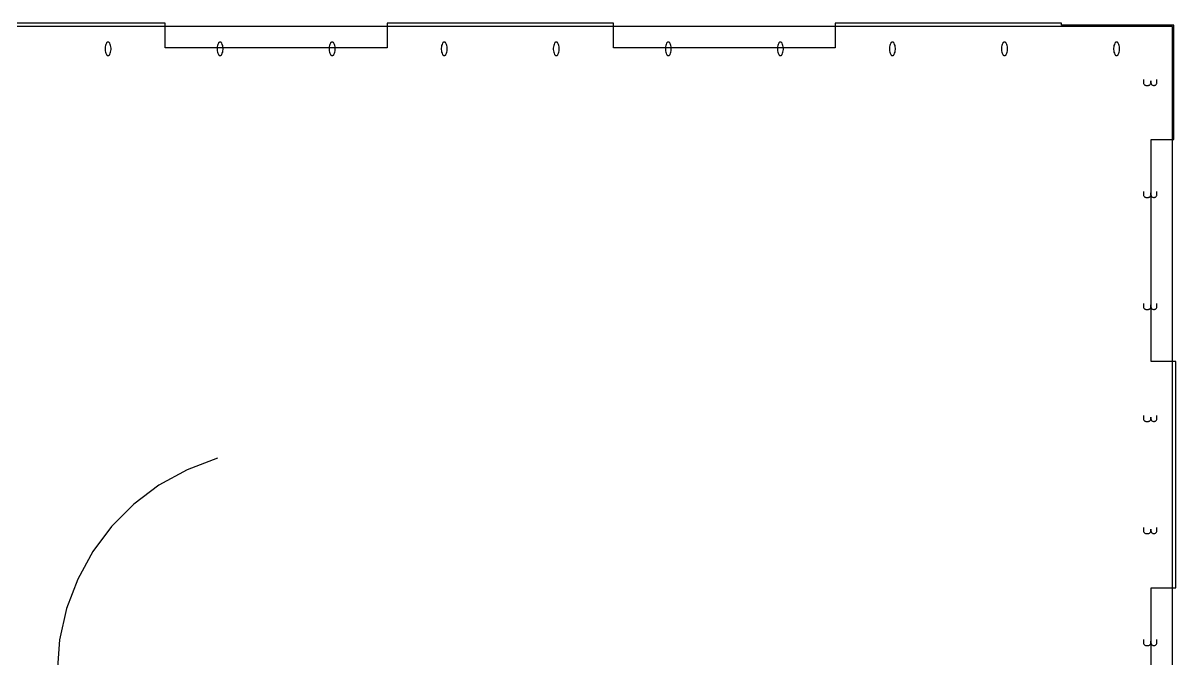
# Model space of a CAD drawing. Extents: x 0 to 24, y 0 to 16.
# Drawn here: x 4.15 to 9.29, y 9.7 to 12.54 of the extents above; entities that cross this region are included whole.
import ezdxf

# ---------------------------------------------------------------- set-up
doc = ezdxf.new("R2010")
doc.units = 0

msp = doc.modelspace()

# ---------------------------------------------------------------- linework, layer by layer
at = {"layer": 'annotation', "color": 1}
for p, q in [((9.2775, 12.527158), (0.2775, 12.527158)), ((9.2775, 6.527158), (9.2775, 12.527158)), ((4.519982, 12.452407), (4.517682, 12.446998)), ((4.520757, 12.453695), (4.519982, 12.452407)), ((4.519982, 12.452407), (4.519982, 12.452407)), ((4.521722, 12.454793), (4.520757, 12.453695)), ((4.522846, 12.455689), (4.521722, 12.454793)), ((4.524097, 12.456374), (4.522846, 12.455689)), ((4.525443, 12.456837), (4.524097, 12.456374)), ((4.526851, 12.457067), (4.525443, 12.456837)), ((4.528291, 12.457053), (4.526851, 12.457067)), ((4.529729, 12.456785), (4.528291, 12.457053)), ((4.531135, 12.456253), (4.529729, 12.456785)), ((4.531673, 12.45597), (4.531135, 12.456253)), ((4.531135, 12.456253), (4.531135, 12.456253)), ((4.532189, 12.455645), (4.531673, 12.45597)), ((4.532681, 12.455281), (4.532189, 12.455645)), ((4.533147, 12.45488), (4.532681, 12.455281)), ((4.533583, 12.454444), (4.533147, 12.45488)), ((4.533987, 12.453977), (4.533583, 12.454444)), ((4.534357, 12.453481), (4.533987, 12.453977)), ((4.53469, 12.452958), (4.534357, 12.453481)), ((4.534984, 12.452411), (4.53469, 12.452958)), ((4.537295, 12.446991), (4.534984, 12.452411)), ((4.534984, 12.452411), (4.534984, 12.452411)), ((5.019982, 12.452407), (5.017682, 12.446998)), ((5.020757, 12.453695), (5.019982, 12.452407)), ((5.019982, 12.452407), (5.019982, 12.452407)), ((5.021722, 12.454793), (5.020757, 12.453695)), ((5.022846, 12.455689), (5.021722, 12.454793)), ((5.024097, 12.456374), (5.022846, 12.455689)), ((5.025443, 12.456837), (5.024097, 12.456374)), ((5.026851, 12.457067), (5.025443, 12.456837)), ((5.028291, 12.457053), (5.026851, 12.457067)), ((5.029729, 12.456785), (5.028291, 12.457053)), ((5.031135, 12.456253), (5.029729, 12.456785)), ((5.031673, 12.45597), (5.031135, 12.456253)), ((5.031135, 12.456253), (5.031135, 12.456253)), ((5.032189, 12.455645), (5.031673, 12.45597)), ((5.032681, 12.455281), (5.032189, 12.455645)), ((5.033147, 12.45488), (5.032681, 12.455281)), ((5.033583, 12.454444), (5.033147, 12.45488)), ((5.033987, 12.453977), (5.033583, 12.454444)), ((5.034357, 12.453481), (5.033987, 12.453977)), ((5.03469, 12.452958), (5.034357, 12.453481)), ((5.034984, 12.452411), (5.03469, 12.452958)), ((5.037295, 12.446991), (5.034984, 12.452411)), ((5.034984, 12.452411), (5.034984, 12.452411)), ((5.519982, 12.452407), (5.517682, 12.446998)), ((5.520757, 12.453695), (5.519982, 12.452407)), ((5.519982, 12.452407), (5.519982, 12.452407)), ((5.521722, 12.454793), (5.520757, 12.453695)), ((5.522846, 12.455689), (5.521722, 12.454793)), ((5.524097, 12.456374), (5.522846, 12.455689)), ((5.525443, 12.456837), (5.524097, 12.456374)), ((5.526851, 12.457067), (5.525443, 12.456837)), ((5.528291, 12.457053), (5.526851, 12.457067)), ((5.529729, 12.456785), (5.528291, 12.457053)), ((5.531135, 12.456253), (5.529729, 12.456785)), ((5.531673, 12.45597), (5.531135, 12.456253)), ((5.531135, 12.456253), (5.531135, 12.456253)), ((5.532189, 12.455645), (5.531673, 12.45597)), ((5.532681, 12.455281), (5.532189, 12.455645)), ((5.533147, 12.45488), (5.532681, 12.455281)), ((5.533583, 12.454444), (5.533147, 12.45488)), ((5.533987, 12.453977), (5.533583, 12.454444)), ((5.534357, 12.453481), (5.533987, 12.453977)), ((5.53469, 12.452958), (5.534357, 12.453481)), ((5.534984, 12.452411), (5.53469, 12.452958)), ((5.537295, 12.446991), (5.534984, 12.452411)), ((5.534984, 12.452411), (5.534984, 12.452411)), ((6.019982, 12.452407), (6.017682, 12.446998)), ((6.020757, 12.453695), (6.019982, 12.452407)), ((6.019982, 12.452407), (6.019982, 12.452407)), ((6.021722, 12.454793), (6.020757, 12.453695)), ((6.022846, 12.455689), (6.021722, 12.454793)), ((6.024097, 12.456374), (6.022846, 12.455689)), ((6.025443, 12.456837), (6.024097, 12.456374)), ((6.026851, 12.457067), (6.025443, 12.456837)), ((6.028291, 12.457053), (6.026851, 12.457067)), ((6.029729, 12.456785), (6.028291, 12.457053)), ((6.031135, 12.456253), (6.029729, 12.456785)), ((6.031673, 12.45597), (6.031135, 12.456253)), ((6.031135, 12.456253), (6.031135, 12.456253)), ((6.032189, 12.455645), (6.031673, 12.45597)), ((6.032681, 12.455281), (6.032189, 12.455645)), ((6.033147, 12.45488), (6.032681, 12.455281)), ((6.033583, 12.454444), (6.033147, 12.45488)), ((6.033987, 12.453977), (6.033583, 12.454444)), ((6.034357, 12.453481), (6.033987, 12.453977)), ((6.03469, 12.452958), (6.034357, 12.453481)), ((6.034984, 12.452411), (6.03469, 12.452958)), ((6.037295, 12.446991), (6.034984, 12.452411)), ((6.034984, 12.452411), (6.034984, 12.452411)), ((6.519982, 12.452407), (6.517682, 12.446998)), ((6.520757, 12.453695), (6.519982, 12.452407)), ((6.519982, 12.452407), (6.519982, 12.452407)), ((6.521722, 12.454793), (6.520757, 12.453695)), ((6.522846, 12.455689), (6.521722, 12.454793)), ((6.524097, 12.456374), (6.522846, 12.455689)), ((6.525443, 12.456837), (6.524097, 12.456374)), ((6.526851, 12.457067), (6.525443, 12.456837)), ((6.528291, 12.457053), (6.526851, 12.457067)), ((6.529729, 12.456785), (6.528291, 12.457053)), ((6.531135, 12.456253), (6.529729, 12.456785)), ((6.531673, 12.45597), (6.531135, 12.456253)), ((6.531135, 12.456253), (6.531135, 12.456253)), ((6.532189, 12.455645), (6.531673, 12.45597)), ((6.532681, 12.455281), (6.532189, 12.455645)), ((6.533147, 12.45488), (6.532681, 12.455281)), ((6.533583, 12.454444), (6.533147, 12.45488)), ((6.533987, 12.453977), (6.533583, 12.454444)), ((6.534357, 12.453481), (6.533987, 12.453977)), ((6.53469, 12.452958), (6.534357, 12.453481)), ((6.534984, 12.452411), (6.53469, 12.452958)), ((6.537295, 12.446991), (6.534984, 12.452411)), ((6.534984, 12.452411), (6.534984, 12.452411)), ((7.019982, 12.452407), (7.017682, 12.446998)), ((7.020757, 12.453695), (7.019982, 12.452407)), ((7.019982, 12.452407), (7.019982, 12.452407)), ((7.021722, 12.454793), (7.020757, 12.453695)), ((7.022846, 12.455689), (7.021722, 12.454793)), ((7.024097, 12.456374), (7.022846, 12.455689)), ((7.025443, 12.456837), (7.024097, 12.456374)), ((7.026851, 12.457067), (7.025443, 12.456837)), ((7.028291, 12.457053), (7.026851, 12.457067)), ((7.029729, 12.456785), (7.028291, 12.457053)), ((7.031135, 12.456253), (7.029729, 12.456785)), ((7.031673, 12.45597), (7.031135, 12.456253)), ((7.031135, 12.456253), (7.031135, 12.456253)), ((7.032189, 12.455645), (7.031673, 12.45597)), ((7.032681, 12.455281), (7.032189, 12.455645)), ((7.033147, 12.45488), (7.032681, 12.455281)), ((7.033583, 12.454444), (7.033147, 12.45488)), ((7.033987, 12.453977), (7.033583, 12.454444)), ((7.034357, 12.453481), (7.033987, 12.453977)), ((7.03469, 12.452958), (7.034357, 12.453481)), ((7.034984, 12.452411), (7.03469, 12.452958)), ((7.037295, 12.446991), (7.034984, 12.452411)), ((7.034984, 12.452411), (7.034984, 12.452411)), ((7.519982, 12.452407), (7.517682, 12.446998)), ((7.520757, 12.453695), (7.519982, 12.452407)), ((7.519982, 12.452407), (7.519982, 12.452407)), ((7.521722, 12.454793), (7.520757, 12.453695)), ((7.522846, 12.455689), (7.521722, 12.454793)), ((7.524097, 12.456374), (7.522846, 12.455689)), ((7.525443, 12.456837), (7.524097, 12.456374)), ((7.526851, 12.457067), (7.525443, 12.456837)), ((7.528291, 12.457053), (7.526851, 12.457067)), ((7.529729, 12.456785), (7.528291, 12.457053)), ((7.531135, 12.456253), (7.529729, 12.456785)), ((7.531673, 12.45597), (7.531135, 12.456253)), ((7.531135, 12.456253), (7.531135, 12.456253)), ((7.532189, 12.455645), (7.531673, 12.45597)), ((7.532681, 12.455281), (7.532189, 12.455645)), ((7.533147, 12.45488), (7.532681, 12.455281)), ((7.533583, 12.454444), (7.533147, 12.45488)), ((7.533987, 12.453977), (7.533583, 12.454444)), ((7.534357, 12.453481), (7.533987, 12.453977)), ((7.53469, 12.452958), (7.534357, 12.453481)), ((7.534984, 12.452411), (7.53469, 12.452958)), ((7.537295, 12.446991), (7.534984, 12.452411)), ((7.534984, 12.452411), (7.534984, 12.452411)), ((8.019982, 12.452407), (8.017682, 12.446998)), ((8.020757, 12.453695), (8.019982, 12.452407)), ((8.019982, 12.452407), (8.019982, 12.452407)), ((8.021722, 12.454793), (8.020757, 12.453695)), ((8.022846, 12.455689), (8.021722, 12.454793)), ((8.024097, 12.456374), (8.022846, 12.455689)), ((8.025443, 12.456837), (8.024097, 12.456374)), ((8.026851, 12.457067), (8.025443, 12.456837)), ((8.028291, 12.457053), (8.026851, 12.457067)), ((8.029729, 12.456785), (8.028291, 12.457053)), ((8.031135, 12.456253), (8.029729, 12.456785)), ((8.031673, 12.45597), (8.031135, 12.456253)), ((8.031135, 12.456253), (8.031135, 12.456253)), ((8.032189, 12.455645), (8.031673, 12.45597)), ((8.032681, 12.455281), (8.032189, 12.455645)), ((8.033147, 12.45488), (8.032681, 12.455281)), ((8.033583, 12.454444), (8.033147, 12.45488)), ((8.033987, 12.453977), (8.033583, 12.454444)), ((8.034357, 12.453481), (8.033987, 12.453977)), ((8.03469, 12.452958), (8.034357, 12.453481)), ((8.034984, 12.452411), (8.03469, 12.452958)), ((8.037295, 12.446991), (8.034984, 12.452411)), ((8.034984, 12.452411), (8.034984, 12.452411)), ((8.519982, 12.452407), (8.517682, 12.446998)), ((8.520757, 12.453695), (8.519982, 12.452407)), ((8.519982, 12.452407), (8.519982, 12.452407)), ((8.521722, 12.454793), (8.520757, 12.453695)), ((8.522846, 12.455689), (8.521722, 12.454793)), ((8.524097, 12.456374), (8.522846, 12.455689)), ((8.525443, 12.456837), (8.524097, 12.456374)), ((8.526851, 12.457067), (8.525443, 12.456837)), ((8.528291, 12.457053), (8.526851, 12.457067)), ((8.529729, 12.456785), (8.528291, 12.457053)), ((8.531135, 12.456253), (8.529729, 12.456785)), ((8.531673, 12.45597), (8.531135, 12.456253)), ((8.531135, 12.456253), (8.531135, 12.456253)), ((8.532189, 12.455645), (8.531673, 12.45597)), ((8.532681, 12.455281), (8.532189, 12.455645)), ((8.533147, 12.45488), (8.532681, 12.455281)), ((8.533583, 12.454444), (8.533147, 12.45488)), ((8.533987, 12.453977), (8.533583, 12.454444)), ((8.534357, 12.453481), (8.533987, 12.453977)), ((8.53469, 12.452958), (8.534357, 12.453481)), ((8.534984, 12.452411), (8.53469, 12.452958)), ((8.537295, 12.446991), (8.534984, 12.452411)), ((8.534984, 12.452411), (8.534984, 12.452411)), ((9.019982, 12.452407), (9.017682, 12.446998)), ((9.020757, 12.453695), (9.019982, 12.452407)), ((9.019982, 12.452407), (9.019982, 12.452407)), ((9.021722, 12.454793), (9.020757, 12.453695)), ((9.022846, 12.455689), (9.021722, 12.454793)), ((9.024097, 12.456374), (9.022846, 12.455689)), ((9.025443, 12.456837), (9.024097, 12.456374)), ((9.026851, 12.457067), (9.025443, 12.456837)), ((9.028291, 12.457053), (9.026851, 12.457067)), ((9.029729, 12.456785), (9.028291, 12.457053)), ((9.031135, 12.456253), (9.029729, 12.456785)), ((9.031673, 12.45597), (9.031135, 12.456253)), ((9.031135, 12.456253), (9.031135, 12.456253)), ((9.032189, 12.455645), (9.031673, 12.45597)), ((9.032681, 12.455281), (9.032189, 12.455645)), ((9.033147, 12.45488), (9.032681, 12.455281)), ((9.033583, 12.454444), (9.033147, 12.45488)), ((9.033987, 12.453977), (9.033583, 12.454444)), ((9.034357, 12.453481), (9.033987, 12.453977)), ((9.03469, 12.452958), (9.034357, 12.453481)), ((9.034984, 12.452411), (9.03469, 12.452958)), ((9.037295, 12.446991), (9.034984, 12.452411)), ((9.034984, 12.452411), (9.034984, 12.452411)), ((4.514807, 12.435755), (4.514232, 12.430009)), ((4.514232, 12.430009), (4.514232, 12.424239)), ((4.514232, 12.424239), (4.514807, 12.41849)), ((4.515957, 12.441433), (4.514807, 12.435755)), ((4.514807, 12.41849), (4.515957, 12.412806)), ((4.517682, 12.446998), (4.515957, 12.441433)), ((4.515957, 12.412806), (4.517682, 12.407231)), ((4.517682, 12.407231), (4.519982, 12.40181)), ((4.519982, 12.40181), (4.519982, 12.40181)), ((4.519982, 12.40181), (4.520275, 12.401264)), ((4.520275, 12.401264), (4.520606, 12.400744)), ((4.520606, 12.400744), (4.520973, 12.400251)), ((4.520973, 12.400251), (4.521376, 12.399786)), ((4.521376, 12.399786), (4.521812, 12.399352)), ((4.521812, 12.399352), (4.52228, 12.39895)), ((4.52228, 12.39895), (4.522779, 12.398581)), ((4.522779, 12.398581), (4.523308, 12.398247)), ((4.523308, 12.398247), (4.523865, 12.397949)), ((4.523865, 12.397949), (4.523865, 12.397949)), ((4.523865, 12.397949), (4.52526, 12.397428)), ((4.529528, 12.397396), (4.530871, 12.39786)), ((4.530871, 12.39786), (4.532121, 12.398545)), ((4.532121, 12.398545), (4.533244, 12.399439)), ((4.533244, 12.399439), (4.53421, 12.400532)), ((4.53421, 12.400532), (4.534984, 12.401814)), ((4.534984, 12.401814), (4.537295, 12.407224)), ((4.534984, 12.401814), (4.534984, 12.401814)), ((4.539029, 12.441417), (4.537295, 12.446991)), ((4.537295, 12.407224), (4.539029, 12.41279)), ((4.540184, 12.435734), (4.539029, 12.441417)), ((4.539029, 12.41279), (4.540184, 12.418468)), ((4.540762, 12.429985), (4.540184, 12.435734)), ((4.540184, 12.418468), (4.540762, 12.424215)), ((4.540762, 12.424215), (4.540762, 12.429985)), ((5.014807, 12.435755), (5.014232, 12.430009)), ((5.014232, 12.430009), (5.014232, 12.424239)), ((5.014232, 12.424239), (5.014807, 12.41849)), ((5.015957, 12.441433), (5.014807, 12.435755)), ((5.014807, 12.41849), (5.015957, 12.412806)), ((5.017682, 12.446998), (5.015957, 12.441433)), ((5.015957, 12.412806), (5.017682, 12.407231)), ((5.017682, 12.407231), (5.019982, 12.40181)), ((5.019982, 12.40181), (5.019982, 12.40181)), ((5.019982, 12.40181), (5.020275, 12.401264)), ((5.020275, 12.401264), (5.020606, 12.400744)), ((5.020606, 12.400744), (5.020973, 12.400251)), ((5.020973, 12.400251), (5.021376, 12.399786)), ((5.021376, 12.399786), (5.021812, 12.399352)), ((5.021812, 12.399352), (5.02228, 12.39895)), ((5.02228, 12.39895), (5.022779, 12.398581)), ((5.022779, 12.398581), (5.023308, 12.398247)), ((5.023308, 12.398247), (5.023865, 12.397949)), ((5.023865, 12.397949), (5.023865, 12.397949)), ((5.023865, 12.397949), (5.02526, 12.397428)), ((5.029528, 12.397396), (5.030871, 12.39786)), ((5.030871, 12.39786), (5.032121, 12.398545)), ((5.032121, 12.398545), (5.033244, 12.399439)), ((5.033244, 12.399439), (5.03421, 12.400532)), ((5.03421, 12.400532), (5.034984, 12.401814)), ((5.034984, 12.401814), (5.037295, 12.407224)), ((5.034984, 12.401814), (5.034984, 12.401814)), ((5.039029, 12.441417), (5.037295, 12.446991)), ((5.037295, 12.407224), (5.039029, 12.41279)), ((5.040184, 12.435734), (5.039029, 12.441417)), ((5.039029, 12.41279), (5.040184, 12.418468)), ((5.040762, 12.429985), (5.040184, 12.435734)), ((5.040184, 12.418468), (5.040762, 12.424215)), ((5.040762, 12.424215), (5.040762, 12.429985)), ((5.514807, 12.435755), (5.514232, 12.430009)), ((5.514232, 12.430009), (5.514232, 12.424239)), ((5.514232, 12.424239), (5.514807, 12.41849)), ((5.515957, 12.441433), (5.514807, 12.435755)), ((5.514807, 12.41849), (5.515957, 12.412806)), ((5.517682, 12.446998), (5.515957, 12.441433)), ((5.515957, 12.412806), (5.517682, 12.407231)), ((5.517682, 12.407231), (5.519982, 12.40181)), ((5.519982, 12.40181), (5.519982, 12.40181)), ((5.519982, 12.40181), (5.520275, 12.401264)), ((5.520275, 12.401264), (5.520606, 12.400744)), ((5.520606, 12.400744), (5.520973, 12.400251)), ((5.520973, 12.400251), (5.521376, 12.399786)), ((5.521376, 12.399786), (5.521812, 12.399352)), ((5.521812, 12.399352), (5.52228, 12.39895)), ((5.52228, 12.39895), (5.522779, 12.398581)), ((5.522779, 12.398581), (5.523308, 12.398247)), ((5.523308, 12.398247), (5.523865, 12.397949)), ((5.523865, 12.397949), (5.523865, 12.397949)), ((5.523865, 12.397949), (5.52526, 12.397428)), ((5.529528, 12.397396), (5.530871, 12.39786)), ((5.530871, 12.39786), (5.532121, 12.398545)), ((5.532121, 12.398545), (5.533244, 12.399439)), ((5.533244, 12.399439), (5.53421, 12.400532)), ((5.53421, 12.400532), (5.534984, 12.401814)), ((5.534984, 12.401814), (5.537295, 12.407224)), ((5.534984, 12.401814), (5.534984, 12.401814)), ((5.539029, 12.441417), (5.537295, 12.446991)), ((5.537295, 12.407224), (5.539029, 12.41279)), ((5.540184, 12.435734), (5.539029, 12.441417)), ((5.539029, 12.41279), (5.540184, 12.418468)), ((5.540762, 12.429985), (5.540184, 12.435734)), ((5.540184, 12.418468), (5.540762, 12.424215)), ((5.540762, 12.424215), (5.540762, 12.429985)), ((6.014807, 12.435755), (6.014232, 12.430009)), ((6.014232, 12.430009), (6.014232, 12.424239)), ((6.014232, 12.424239), (6.014807, 12.41849)), ((6.015957, 12.441433), (6.014807, 12.435755)), ((6.014807, 12.41849), (6.015957, 12.412806)), ((6.017682, 12.446998), (6.015957, 12.441433)), ((6.015957, 12.412806), (6.017682, 12.407231)), ((6.017682, 12.407231), (6.019982, 12.40181)), ((6.019982, 12.40181), (6.019982, 12.40181)), ((6.019982, 12.40181), (6.020275, 12.401264)), ((6.020275, 12.401264), (6.020606, 12.400744)), ((6.020606, 12.400744), (6.020973, 12.400251)), ((6.020973, 12.400251), (6.021376, 12.399786)), ((6.021376, 12.399786), (6.021812, 12.399352)), ((6.021812, 12.399352), (6.02228, 12.39895)), ((6.02228, 12.39895), (6.022779, 12.398581)), ((6.022779, 12.398581), (6.023308, 12.398247)), ((6.023308, 12.398247), (6.023865, 12.397949)), ((6.023865, 12.397949), (6.023865, 12.397949)), ((6.023865, 12.397949), (6.02526, 12.397428)), ((6.029528, 12.397396), (6.030871, 12.39786)), ((6.030871, 12.39786), (6.032121, 12.398545)), ((6.032121, 12.398545), (6.033244, 12.399439)), ((6.033244, 12.399439), (6.03421, 12.400532)), ((6.03421, 12.400532), (6.034984, 12.401814)), ((6.034984, 12.401814), (6.037295, 12.407224)), ((6.034984, 12.401814), (6.034984, 12.401814)), ((6.039029, 12.441417), (6.037295, 12.446991)), ((6.037295, 12.407224), (6.039029, 12.41279)), ((6.040184, 12.435734), (6.039029, 12.441417)), ((6.039029, 12.41279), (6.040184, 12.418468)), ((6.040762, 12.429985), (6.040184, 12.435734)), ((6.040184, 12.418468), (6.040762, 12.424215)), ((6.040762, 12.424215), (6.040762, 12.429985)), ((6.514807, 12.435755), (6.514232, 12.430009)), ((6.514232, 12.430009), (6.514232, 12.424239)), ((6.514232, 12.424239), (6.514807, 12.41849)), ((6.515957, 12.441433), (6.514807, 12.435755)), ((6.514807, 12.41849), (6.515957, 12.412806)), ((6.517682, 12.446998), (6.515957, 12.441433)), ((6.515957, 12.412806), (6.517682, 12.407231)), ((6.517682, 12.407231), (6.519982, 12.40181)), ((6.519982, 12.40181), (6.519982, 12.40181)), ((6.519982, 12.40181), (6.520275, 12.401264)), ((6.520275, 12.401264), (6.520606, 12.400744)), ((6.520606, 12.400744), (6.520973, 12.400251)), ((6.520973, 12.400251), (6.521376, 12.399786)), ((6.521376, 12.399786), (6.521812, 12.399352)), ((6.521812, 12.399352), (6.52228, 12.39895)), ((6.52228, 12.39895), (6.522779, 12.398581)), ((6.522779, 12.398581), (6.523308, 12.398247)), ((6.523308, 12.398247), (6.523865, 12.397949)), ((6.523865, 12.397949), (6.523865, 12.397949)), ((6.523865, 12.397949), (6.52526, 12.397428)), ((6.529528, 12.397396), (6.530871, 12.39786)), ((6.530871, 12.39786), (6.532121, 12.398545)), ((6.532121, 12.398545), (6.533244, 12.399439)), ((6.533244, 12.399439), (6.53421, 12.400532)), ((6.53421, 12.400532), (6.534984, 12.401814)), ((6.534984, 12.401814), (6.537295, 12.407224)), ((6.534984, 12.401814), (6.534984, 12.401814)), ((6.539029, 12.441417), (6.537295, 12.446991)), ((6.537295, 12.407224), (6.539029, 12.41279)), ((6.540184, 12.435734), (6.539029, 12.441417)), ((6.539029, 12.41279), (6.540184, 12.418468)), ((6.540762, 12.429985), (6.540184, 12.435734)), ((6.540184, 12.418468), (6.540762, 12.424215)), ((6.540762, 12.424215), (6.540762, 12.429985)), ((7.014807, 12.435755), (7.014232, 12.430009)), ((7.014232, 12.430009), (7.014232, 12.424239)), ((7.014232, 12.424239), (7.014807, 12.41849)), ((7.015957, 12.441433), (7.014807, 12.435755)), ((7.014807, 12.41849), (7.015957, 12.412806)), ((7.017682, 12.446998), (7.015957, 12.441433)), ((7.015957, 12.412806), (7.017682, 12.407231)), ((7.017682, 12.407231), (7.019982, 12.40181)), ((7.019982, 12.40181), (7.019982, 12.40181)), ((7.019982, 12.40181), (7.020275, 12.401264)), ((7.020275, 12.401264), (7.020606, 12.400744)), ((7.020606, 12.400744), (7.020973, 12.400251)), ((7.020973, 12.400251), (7.021376, 12.399786)), ((7.021376, 12.399786), (7.021812, 12.399352)), ((7.021812, 12.399352), (7.02228, 12.39895)), ((7.02228, 12.39895), (7.022779, 12.398581)), ((7.022779, 12.398581), (7.023308, 12.398247)), ((7.023308, 12.398247), (7.023865, 12.397949)), ((7.023865, 12.397949), (7.023865, 12.397949)), ((7.023865, 12.397949), (7.02526, 12.397428)), ((7.029528, 12.397396), (7.030871, 12.39786)), ((7.030871, 12.39786), (7.032121, 12.398545)), ((7.032121, 12.398545), (7.033244, 12.399439)), ((7.033244, 12.399439), (7.03421, 12.400532)), ((7.03421, 12.400532), (7.034984, 12.401814)), ((7.034984, 12.401814), (7.037295, 12.407224)), ((7.034984, 12.401814), (7.034984, 12.401814)), ((7.039029, 12.441417), (7.037295, 12.446991)), ((7.037295, 12.407224), (7.039029, 12.41279)), ((7.040184, 12.435734), (7.039029, 12.441417)), ((7.039029, 12.41279), (7.040184, 12.418468)), ((7.040762, 12.429985), (7.040184, 12.435734)), ((7.040184, 12.418468), (7.040762, 12.424215)), ((7.040762, 12.424215), (7.040762, 12.429985)), ((7.514807, 12.435755), (7.514232, 12.430009)), ((7.514232, 12.430009), (7.514232, 12.424239)), ((7.514232, 12.424239), (7.514807, 12.41849)), ((7.515957, 12.441433), (7.514807, 12.435755)), ((7.514807, 12.41849), (7.515957, 12.412806)), ((7.517682, 12.446998), (7.515957, 12.441433)), ((7.515957, 12.412806), (7.517682, 12.407231)), ((7.517682, 12.407231), (7.519982, 12.40181)), ((7.519982, 12.40181), (7.519982, 12.40181)), ((7.519982, 12.40181), (7.520275, 12.401264)), ((7.520275, 12.401264), (7.520606, 12.400744)), ((7.520606, 12.400744), (7.520973, 12.400251)), ((7.520973, 12.400251), (7.521376, 12.399786)), ((7.521376, 12.399786), (7.521812, 12.399352)), ((7.521812, 12.399352), (7.52228, 12.39895)), ((7.52228, 12.39895), (7.522779, 12.398581)), ((7.522779, 12.398581), (7.523308, 12.398247)), ((7.523308, 12.398247), (7.523865, 12.397949)), ((7.523865, 12.397949), (7.523865, 12.397949)), ((7.523865, 12.397949), (7.52526, 12.397428)), ((7.529528, 12.397396), (7.530871, 12.39786)), ((7.530871, 12.39786), (7.532121, 12.398545)), ((7.532121, 12.398545), (7.533244, 12.399439)), ((7.533244, 12.399439), (7.53421, 12.400532)), ((7.53421, 12.400532), (7.534984, 12.401814)), ((7.534984, 12.401814), (7.537295, 12.407224)), ((7.534984, 12.401814), (7.534984, 12.401814)), ((7.539029, 12.441417), (7.537295, 12.446991)), ((7.537295, 12.407224), (7.539029, 12.41279)), ((7.540184, 12.435734), (7.539029, 12.441417)), ((7.539029, 12.41279), (7.540184, 12.418468)), ((7.540762, 12.429985), (7.540184, 12.435734)), ((7.540184, 12.418468), (7.540762, 12.424215)), ((7.540762, 12.424215), (7.540762, 12.429985)), ((8.014807, 12.435755), (8.014232, 12.430009)), ((8.014232, 12.430009), (8.014232, 12.424239)), ((8.014232, 12.424239), (8.014807, 12.41849)), ((8.015957, 12.441433), (8.014807, 12.435755)), ((8.014807, 12.41849), (8.015957, 12.412806)), ((8.017682, 12.446998), (8.015957, 12.441433)), ((8.015957, 12.412806), (8.017682, 12.407231)), ((8.017682, 12.407231), (8.019982, 12.40181)), ((8.019982, 12.40181), (8.019982, 12.40181)), ((8.019982, 12.40181), (8.020275, 12.401264)), ((8.020275, 12.401264), (8.020606, 12.400744)), ((8.020606, 12.400744), (8.020973, 12.400251)), ((8.020973, 12.400251), (8.021376, 12.399786)), ((8.021376, 12.399786), (8.021812, 12.399352)), ((8.021812, 12.399352), (8.02228, 12.39895)), ((8.02228, 12.39895), (8.022779, 12.398581)), ((8.022779, 12.398581), (8.023308, 12.398247)), ((8.023308, 12.398247), (8.023865, 12.397949)), ((8.023865, 12.397949), (8.023865, 12.397949)), ((8.023865, 12.397949), (8.02526, 12.397428)), ((8.029528, 12.397396), (8.030871, 12.39786)), ((8.030871, 12.39786), (8.032121, 12.398545)), ((8.032121, 12.398545), (8.033244, 12.399439)), ((8.033244, 12.399439), (8.03421, 12.400532)), ((8.03421, 12.400532), (8.034984, 12.401814)), ((8.034984, 12.401814), (8.037295, 12.407224)), ((8.034984, 12.401814), (8.034984, 12.401814)), ((8.039029, 12.441417), (8.037295, 12.446991)), ((8.037295, 12.407224), (8.039029, 12.41279)), ((8.040184, 12.435734), (8.039029, 12.441417)), ((8.039029, 12.41279), (8.040184, 12.418468)), ((8.040762, 12.429985), (8.040184, 12.435734)), ((8.040184, 12.418468), (8.040762, 12.424215)), ((8.040762, 12.424215), (8.040762, 12.429985)), ((8.514807, 12.435755), (8.514232, 12.430009)), ((8.514232, 12.430009), (8.514232, 12.424239)), ((8.514232, 12.424239), (8.514807, 12.41849)), ((8.515957, 12.441433), (8.514807, 12.435755)), ((8.514807, 12.41849), (8.515957, 12.412806)), ((8.517682, 12.446998), (8.515957, 12.441433)), ((8.515957, 12.412806), (8.517682, 12.407231)), ((8.517682, 12.407231), (8.519982, 12.40181)), ((8.519982, 12.40181), (8.519982, 12.40181)), ((8.519982, 12.40181), (8.520275, 12.401264)), ((8.520275, 12.401264), (8.520606, 12.400744)), ((8.520606, 12.400744), (8.520973, 12.400251)), ((8.520973, 12.400251), (8.521376, 12.399786)), ((8.521376, 12.399786), (8.521812, 12.399352)), ((8.521812, 12.399352), (8.52228, 12.39895)), ((8.52228, 12.39895), (8.522779, 12.398581)), ((8.522779, 12.398581), (8.523308, 12.398247)), ((8.523308, 12.398247), (8.523865, 12.397949)), ((8.523865, 12.397949), (8.523865, 12.397949)), ((8.523865, 12.397949), (8.52526, 12.397428)), ((8.529528, 12.397396), (8.530871, 12.39786)), ((8.530871, 12.39786), (8.532121, 12.398545)), ((8.532121, 12.398545), (8.533244, 12.399439)), ((8.533244, 12.399439), (8.53421, 12.400532)), ((8.53421, 12.400532), (8.534984, 12.401814)), ((8.534984, 12.401814), (8.537295, 12.407224)), ((8.534984, 12.401814), (8.534984, 12.401814)), ((8.539029, 12.441417), (8.537295, 12.446991)), ((8.537295, 12.407224), (8.539029, 12.41279)), ((8.540184, 12.435734), (8.539029, 12.441417)), ((8.539029, 12.41279), (8.540184, 12.418468)), ((8.540762, 12.429985), (8.540184, 12.435734)), ((8.540184, 12.418468), (8.540762, 12.424215)), ((8.540762, 12.424215), (8.540762, 12.429985)), ((9.014807, 12.435755), (9.014232, 12.430009)), ((9.014232, 12.430009), (9.014232, 12.424239)), ((9.014232, 12.424239), (9.014807, 12.41849)), ((9.015957, 12.441433), (9.014807, 12.435755)), ((9.014807, 12.41849), (9.015957, 12.412806)), ((9.017682, 12.446998), (9.015957, 12.441433)), ((9.015957, 12.412806), (9.017682, 12.407231)), ((9.017682, 12.407231), (9.019982, 12.40181)), ((9.019982, 12.40181), (9.019982, 12.40181)), ((9.019982, 12.40181), (9.020275, 12.401264)), ((9.020275, 12.401264), (9.020606, 12.400744)), ((9.020606, 12.400744), (9.020973, 12.400251)), ((9.020973, 12.400251), (9.021376, 12.399786)), ((9.021376, 12.399786), (9.021812, 12.399352)), ((9.021812, 12.399352), (9.02228, 12.39895)), ((9.02228, 12.39895), (9.022779, 12.398581)), ((9.022779, 12.398581), (9.023308, 12.398247)), ((9.023308, 12.398247), (9.023865, 12.397949)), ((9.023865, 12.397949), (9.023865, 12.397949)), ((9.023865, 12.397949), (9.02526, 12.397428)), ((9.029528, 12.397396), (9.030871, 12.39786)), ((9.030871, 12.39786), (9.032121, 12.398545)), ((9.032121, 12.398545), (9.033244, 12.399439)), ((9.033244, 12.399439), (9.03421, 12.400532)), ((9.03421, 12.400532), (9.034984, 12.401814)), ((9.034984, 12.401814), (9.037295, 12.407224)), ((9.034984, 12.401814), (9.034984, 12.401814)), ((9.039029, 12.441417), (9.037295, 12.446991)), ((9.037295, 12.407224), (9.039029, 12.41279)), ((9.040184, 12.435734), (9.039029, 12.441417)), ((9.039029, 12.41279), (9.040184, 12.418468)), ((9.040762, 12.429985), (9.040184, 12.435734)), ((9.040184, 12.418468), (9.040762, 12.424215)), ((9.040762, 12.424215), (9.040762, 12.429985)), ((4.52526, 12.397428), (4.52669, 12.397169)), ((4.52669, 12.397169), (4.528124, 12.397162)), ((4.528124, 12.397162), (4.529528, 12.397396)), ((5.02526, 12.397428), (5.02669, 12.397169)), ((5.02669, 12.397169), (5.028124, 12.397162)), ((5.028124, 12.397162), (5.029528, 12.397396)), ((5.52526, 12.397428), (5.52669, 12.397169)), ((5.52669, 12.397169), (5.528124, 12.397162)), ((5.528124, 12.397162), (5.529528, 12.397396)), ((6.02526, 12.397428), (6.02669, 12.397169)), ((6.02669, 12.397169), (6.028124, 12.397162)), ((6.028124, 12.397162), (6.029528, 12.397396)), ((6.52526, 12.397428), (6.52669, 12.397169)), ((6.52669, 12.397169), (6.528124, 12.397162)), ((6.528124, 12.397162), (6.529528, 12.397396)), ((7.02526, 12.397428), (7.02669, 12.397169)), ((7.02669, 12.397169), (7.028124, 12.397162)), ((7.028124, 12.397162), (7.029528, 12.397396)), ((7.52526, 12.397428), (7.52669, 12.397169)), ((7.52669, 12.397169), (7.528124, 12.397162)), ((7.528124, 12.397162), (7.529528, 12.397396)), ((8.02526, 12.397428), (8.02669, 12.397169)), ((8.02669, 12.397169), (8.028124, 12.397162)), ((8.028124, 12.397162), (8.029528, 12.397396)), ((8.52526, 12.397428), (8.52669, 12.397169)), ((8.52669, 12.397169), (8.528124, 12.397162)), ((8.528124, 12.397162), (8.529528, 12.397396)), ((9.02526, 12.397428), (9.02669, 12.397169)), ((9.02669, 12.397169), (9.028124, 12.397162)), ((9.028124, 12.397162), (9.029528, 12.397396)), ((9.147502, 12.290489), (9.147502, 12.277166)), ((9.147502, 12.277166), (9.147502, 12.277166)), ((9.147502, 12.277166), (9.147717, 12.274769)), ((9.147717, 12.274769), (9.148337, 12.272515)), ((9.148337, 12.272515), (9.149323, 12.270439)), ((9.149323, 12.270439), (9.150638, 12.268579)), ((9.150638, 12.268579), (9.152243, 12.266974)), ((9.152243, 12.266974), (9.1541, 12.26566)), ((9.1541, 12.26566), (9.156172, 12.264675)), ((9.156172, 12.264675), (9.158421, 12.264056)), ((9.158421, 12.264056), (9.160807, 12.263842)), ((9.160807, 12.263842), (9.167479, 12.263842)), ((9.167479, 12.263842), (9.169864, 12.264056)), ((9.167479, 12.263842), (9.167479, 12.263842)), ((9.169864, 12.264056), (9.172112, 12.264675)), ((9.172112, 12.264675), (9.174184, 12.26566)), ((9.174184, 12.26566), (9.176042, 12.266974)), ((9.176042, 12.266974), (9.177647, 12.268579)), ((9.177647, 12.268579), (9.178962, 12.270439)), ((9.178962, 12.270439), (9.179948, 12.272515)), ((9.179948, 12.272515), (9.180568, 12.274769)), ((9.180568, 12.274769), (9.180783, 12.277166)), ((9.180783, 12.277166), (9.180783, 12.283837)), ((9.180783, 12.283837), (9.180783, 12.277166)), ((9.180783, 12.277166), (9.180783, 12.277166)), ((9.180783, 12.277166), (9.180999, 12.274769)), ((9.180999, 12.274769), (9.181619, 12.272515)), ((9.181619, 12.272515), (9.182606, 12.270439)), ((9.182606, 12.270439), (9.183923, 12.268579)), ((9.183923, 12.268579), (9.185532, 12.266974)), ((9.185532, 12.266974), (9.187394, 12.26566)), ((9.187394, 12.26566), (9.189472, 12.264675)), ((9.189472, 12.264675), (9.191729, 12.264056)), ((9.191729, 12.264056), (9.194126, 12.263842)), ((9.194126, 12.263842), (9.196512, 12.264056)), ((9.194126, 12.263842), (9.194126, 12.263842)), ((9.196512, 12.264056), (9.19876, 12.264675)), ((9.19876, 12.264675), (9.200831, 12.26566)), ((9.200831, 12.26566), (9.202689, 12.266974)), ((9.202689, 12.266974), (9.204294, 12.268579)), ((9.204294, 12.268579), (9.205609, 12.270439)), ((9.205609, 12.270439), (9.206596, 12.272515)), ((9.206596, 12.272515), (9.207216, 12.274769)), ((9.207216, 12.274769), (9.207431, 12.277166)), ((9.207431, 12.277166), (9.207431, 12.290489)), ((9.147502, 11.790489), (9.147502, 11.777166)), ((9.180783, 11.777166), (9.180783, 11.783837)), ((9.180783, 11.783837), (9.180783, 11.777166)), ((9.207431, 11.777166), (9.207431, 11.790489)), ((9.147502, 11.777166), (9.147502, 11.777166)), ((9.147502, 11.777166), (9.147717, 11.774769)), ((9.147717, 11.774769), (9.148337, 11.772515)), ((9.148337, 11.772515), (9.149323, 11.770439)), ((9.149323, 11.770439), (9.150638, 11.768579)), ((9.150638, 11.768579), (9.152243, 11.766974)), ((9.152243, 11.766974), (9.1541, 11.76566)), ((9.1541, 11.76566), (9.156172, 11.764675)), ((9.156172, 11.764675), (9.158421, 11.764056)), ((9.158421, 11.764056), (9.160807, 11.763842)), ((9.160807, 11.763842), (9.167479, 11.763842)), ((9.167479, 11.763842), (9.169864, 11.764056)), ((9.167479, 11.763842), (9.167479, 11.763842)), ((9.169864, 11.764056), (9.172112, 11.764675)), ((9.172112, 11.764675), (9.174184, 11.76566)), ((9.174184, 11.76566), (9.176042, 11.766974)), ((9.176042, 11.766974), (9.177647, 11.768579)), ((9.177647, 11.768579), (9.178962, 11.770439)), ((9.178962, 11.770439), (9.179948, 11.772515)), ((9.179948, 11.772515), (9.180568, 11.774769)), ((9.180568, 11.774769), (9.180783, 11.777166)), ((9.180783, 11.777166), (9.180783, 11.777166)), ((9.180783, 11.777166), (9.180999, 11.774769)), ((9.180999, 11.774769), (9.181619, 11.772515)), ((9.181619, 11.772515), (9.182606, 11.770439)), ((9.182606, 11.770439), (9.183923, 11.768579)), ((9.183923, 11.768579), (9.185532, 11.766974)), ((9.185532, 11.766974), (9.187394, 11.76566)), ((9.187394, 11.76566), (9.189472, 11.764675)), ((9.189472, 11.764675), (9.191729, 11.764056)), ((9.191729, 11.764056), (9.194126, 11.763842)), ((9.194126, 11.763842), (9.196512, 11.764056)), ((9.194126, 11.763842), (9.194126, 11.763842)), ((9.196512, 11.764056), (9.19876, 11.764675)), ((9.19876, 11.764675), (9.200831, 11.76566)), ((9.200831, 11.76566), (9.202689, 11.766974)), ((9.202689, 11.766974), (9.204294, 11.768579)), ((9.204294, 11.768579), (9.205609, 11.770439)), ((9.205609, 11.770439), (9.206596, 11.772515)), ((9.206596, 11.772515), (9.207216, 11.774769)), ((9.207216, 11.774769), (9.207431, 11.777166)), ((9.147502, 11.290489), (9.147502, 11.277166)), ((9.147502, 11.277166), (9.147502, 11.277166)), ((9.147502, 11.277166), (9.147717, 11.274769)), ((9.147717, 11.274769), (9.148337, 11.272515)), ((9.148337, 11.272515), (9.149323, 11.270439)), ((9.149323, 11.270439), (9.150638, 11.268579)), ((9.150638, 11.268579), (9.152243, 11.266974)), ((9.152243, 11.266974), (9.1541, 11.26566)), ((9.174184, 11.26566), (9.176042, 11.266974)), ((9.176042, 11.266974), (9.177647, 11.268579)), ((9.177647, 11.268579), (9.178962, 11.270439)), ((9.178962, 11.270439), (9.179948, 11.272515)), ((9.179948, 11.272515), (9.180568, 11.274769)), ((9.180568, 11.274769), (9.180783, 11.277166)), ((9.180783, 11.277166), (9.180783, 11.283837)), ((9.180783, 11.283837), (9.180783, 11.277166)), ((9.180783, 11.277166), (9.180783, 11.277166)), ((9.180783, 11.277166), (9.180999, 11.274769)), ((9.180999, 11.274769), (9.181619, 11.272515)), ((9.181619, 11.272515), (9.182606, 11.270439)), ((9.182606, 11.270439), (9.183923, 11.268579)), ((9.183923, 11.268579), (9.185532, 11.266974)), ((9.185532, 11.266974), (9.187394, 11.26566)), ((9.200831, 11.26566), (9.202689, 11.266974)), ((9.202689, 11.266974), (9.204294, 11.268579)), ((9.204294, 11.268579), (9.205609, 11.270439)), ((9.205609, 11.270439), (9.206596, 11.272515)), ((9.206596, 11.272515), (9.207216, 11.274769)), ((9.207216, 11.274769), (9.207431, 11.277166)), ((9.207431, 11.277166), (9.207431, 11.290489)), ((9.1541, 11.26566), (9.156172, 11.264675)), ((9.156172, 11.264675), (9.158421, 11.264056)), ((9.158421, 11.264056), (9.160807, 11.263842)), ((9.160807, 11.263842), (9.167479, 11.263842)), ((9.167479, 11.263842), (9.169864, 11.264056)), ((9.167479, 11.263842), (9.167479, 11.263842)), ((9.169864, 11.264056), (9.172112, 11.264675)), ((9.172112, 11.264675), (9.174184, 11.26566)), ((9.187394, 11.26566), (9.189472, 11.264675)), ((9.189472, 11.264675), (9.191729, 11.264056)), ((9.191729, 11.264056), (9.194126, 11.263842)), ((9.194126, 11.263842), (9.196512, 11.264056)), ((9.194126, 11.263842), (9.194126, 11.263842)), ((9.196512, 11.264056), (9.19876, 11.264675)), ((9.19876, 11.264675), (9.200831, 11.26566)), ((9.147502, 10.790489), (9.147502, 10.777166)), ((9.147502, 10.777166), (9.147502, 10.777166)), ((9.147502, 10.777166), (9.147717, 10.774769)), ((9.147717, 10.774769), (9.148337, 10.772515)), ((9.148337, 10.772515), (9.149323, 10.770439)), ((9.149323, 10.770439), (9.150638, 10.768579)), ((9.150638, 10.768579), (9.152243, 10.766974)), ((9.152243, 10.766974), (9.1541, 10.76566)), ((9.1541, 10.76566), (9.156172, 10.764675)), ((9.156172, 10.764675), (9.158421, 10.764056)), ((9.158421, 10.764056), (9.160807, 10.763842)), ((9.160807, 10.763842), (9.167479, 10.763842)), ((9.167479, 10.763842), (9.169864, 10.764056)), ((9.167479, 10.763842), (9.167479, 10.763842)), ((9.169864, 10.764056), (9.172112, 10.764675)), ((9.172112, 10.764675), (9.174184, 10.76566)), ((9.174184, 10.76566), (9.176042, 10.766974)), ((9.176042, 10.766974), (9.177647, 10.768579)), ((9.177647, 10.768579), (9.178962, 10.770439)), ((9.178962, 10.770439), (9.179948, 10.772515)), ((9.179948, 10.772515), (9.180568, 10.774769)), ((9.180568, 10.774769), (9.180783, 10.777166)), ((9.180783, 10.777166), (9.180783, 10.783837)), ((9.180783, 10.783837), (9.180783, 10.777166)), ((9.180783, 10.777166), (9.180783, 10.777166)), ((9.180783, 10.777166), (9.180999, 10.774769)), ((9.180999, 10.774769), (9.181619, 10.772515)), ((9.181619, 10.772515), (9.182606, 10.770439)), ((9.182606, 10.770439), (9.183923, 10.768579)), ((9.183923, 10.768579), (9.185532, 10.766974)), ((9.185532, 10.766974), (9.187394, 10.76566)), ((9.187394, 10.76566), (9.189472, 10.764675)), ((9.189472, 10.764675), (9.191729, 10.764056)), ((9.191729, 10.764056), (9.194126, 10.763842)), ((9.194126, 10.763842), (9.196512, 10.764056)), ((9.194126, 10.763842), (9.194126, 10.763842)), ((9.196512, 10.764056), (9.19876, 10.764675)), ((9.19876, 10.764675), (9.200831, 10.76566)), ((9.200831, 10.76566), (9.202689, 10.766974)), ((9.202689, 10.766974), (9.204294, 10.768579)), ((9.204294, 10.768579), (9.205609, 10.770439)), ((9.205609, 10.770439), (9.206596, 10.772515)), ((9.206596, 10.772515), (9.207216, 10.774769)), ((9.207216, 10.774769), (9.207431, 10.777166)), ((9.207431, 10.777166), (9.207431, 10.790489)), ((5.016457, 10.599906), (4.879971, 10.548732)), ((5.016457, 10.599906), (5.016457, 10.599906)), ((4.879971, 10.548732), (4.754727, 10.479781)), ((4.754727, 10.479781), (4.642011, 10.394781)), ((4.642011, 10.394781), (4.543108, 10.295459)), ((4.543108, 10.295459), (4.459305, 10.183542)), ((9.147502, 10.290489), (9.147502, 10.277166)), ((9.207431, 10.277166), (9.207431, 10.290489)), ((9.147502, 10.277166), (9.147502, 10.277166)), ((9.147502, 10.277166), (9.147717, 10.274769)), ((9.147717, 10.274769), (9.148337, 10.272515)), ((9.148337, 10.272515), (9.149323, 10.270439)), ((9.149323, 10.270439), (9.150638, 10.268579)), ((9.150638, 10.268579), (9.152243, 10.266974)), ((9.152243, 10.266974), (9.1541, 10.26566)), ((9.1541, 10.26566), (9.156172, 10.264675)), ((9.156172, 10.264675), (9.158421, 10.264056)), ((9.158421, 10.264056), (9.160807, 10.263842)), ((9.160807, 10.263842), (9.167479, 10.263842)), ((9.167479, 10.263842), (9.169864, 10.264056)), ((9.167479, 10.263842), (9.167479, 10.263842)), ((9.169864, 10.264056), (9.172112, 10.264675)), ((9.172112, 10.264675), (9.174184, 10.26566)), ((9.174184, 10.26566), (9.176042, 10.266974)), ((9.176042, 10.266974), (9.177647, 10.268579)), ((9.177647, 10.268579), (9.178962, 10.270439)), ((9.178962, 10.270439), (9.179948, 10.272515)), ((9.179948, 10.272515), (9.180568, 10.274769)), ((9.180568, 10.274769), (9.180783, 10.277166)), ((9.180783, 10.277166), (9.180783, 10.283837)), ((9.180783, 10.283837), (9.180783, 10.277166)), ((9.180783, 10.277166), (9.180783, 10.277166)), ((9.180783, 10.277166), (9.180999, 10.274769)), ((9.180999, 10.274769), (9.181619, 10.272515)), ((9.181619, 10.272515), (9.182606, 10.270439)), ((9.182606, 10.270439), (9.183923, 10.268579)), ((9.183923, 10.268579), (9.185532, 10.266974)), ((9.185532, 10.266974), (9.187394, 10.26566)), ((9.187394, 10.26566), (9.189472, 10.264675)), ((9.189472, 10.264675), (9.191729, 10.264056)), ((9.191729, 10.264056), (9.194126, 10.263842)), ((9.194126, 10.263842), (9.196512, 10.264056)), ((9.194126, 10.263842), (9.194126, 10.263842)), ((9.196512, 10.264056), (9.19876, 10.264675)), ((9.19876, 10.264675), (9.200831, 10.26566)), ((9.200831, 10.26566), (9.202689, 10.266974)), ((9.202689, 10.266974), (9.204294, 10.268579)), ((9.204294, 10.268579), (9.205609, 10.270439)), ((9.205609, 10.270439), (9.206596, 10.272515)), ((9.206596, 10.272515), (9.207216, 10.274769)), ((9.207216, 10.274769), (9.207431, 10.277166)), ((4.459305, 10.183542), (4.391887, 10.060759)), ((4.391887, 10.060759), (4.342139, 9.928836)), ((4.342139, 9.928836), (4.311348, 9.789502)), ((4.311348, 9.789502), (4.300798, 9.644484)), ((9.147502, 9.790489), (9.147502, 9.777166)), ((9.147502, 9.777166), (9.147502, 9.777166)), ((9.147502, 9.777166), (9.147717, 9.774769)), ((9.147717, 9.774769), (9.148337, 9.772515)), ((9.179948, 9.772515), (9.180568, 9.774769)), ((9.180568, 9.774769), (9.180783, 9.777166)), ((9.180783, 9.777166), (9.180783, 9.783837)), ((9.180783, 9.783837), (9.180783, 9.777166)), ((9.180783, 9.777166), (9.180783, 9.777166)), ((9.180783, 9.777166), (9.180999, 9.774769)), ((9.180999, 9.774769), (9.181619, 9.772515)), ((9.206596, 9.772515), (9.207216, 9.774769)), ((9.207216, 9.774769), (9.207431, 9.777166)), ((9.207431, 9.777166), (9.207431, 9.790489)), ((9.148337, 9.772515), (9.149323, 9.770439)), ((9.149323, 9.770439), (9.150638, 9.768579)), ((9.150638, 9.768579), (9.152243, 9.766974)), ((9.152243, 9.766974), (9.1541, 9.76566)), ((9.1541, 9.76566), (9.156172, 9.764675)), ((9.156172, 9.764675), (9.158421, 9.764056)), ((9.158421, 9.764056), (9.160807, 9.763842)), ((9.160807, 9.763842), (9.167479, 9.763842)), ((9.167479, 9.763842), (9.169864, 9.764056)), ((9.167479, 9.763842), (9.167479, 9.763842)), ((9.169864, 9.764056), (9.172112, 9.764675)), ((9.172112, 9.764675), (9.174184, 9.76566)), ((9.174184, 9.76566), (9.176042, 9.766974)), ((9.176042, 9.766974), (9.177647, 9.768579)), ((9.177647, 9.768579), (9.178962, 9.770439)), ((9.178962, 9.770439), (9.179948, 9.772515)), ((9.181619, 9.772515), (9.182606, 9.770439)), ((9.182606, 9.770439), (9.183923, 9.768579)), ((9.183923, 9.768579), (9.185532, 9.766974)), ((9.185532, 9.766974), (9.187394, 9.76566)), ((9.187394, 9.76566), (9.189472, 9.764675)), ((9.189472, 9.764675), (9.191729, 9.764056)), ((9.191729, 9.764056), (9.194126, 9.763842)), ((9.194126, 9.763842), (9.196512, 9.764056)), ((9.194126, 9.763842), (9.194126, 9.763842)), ((9.196512, 9.764056), (9.19876, 9.764675)), ((9.19876, 9.764675), (9.200831, 9.76566)), ((9.200831, 9.76566), (9.202689, 9.766974)), ((9.202689, 9.766974), (9.204294, 9.768579)), ((9.204294, 9.768579), (9.205609, 9.770439)), ((9.205609, 9.770439), (9.206596, 9.772515))]:
    msp.add_line(p, q, dxfattribs=at)
at = {"layer": 'boundary', "color": 5}
for p, q in [((4.7825, 12.542158), (3.7725, 12.542158)), ((4.7825, 12.432158), (4.7825, 12.542158)), ((6.7825, 12.542158), (5.7725, 12.542158)), ((5.7725, 12.542158), (5.7725, 12.432158)), ((6.7825, 12.432158), (6.7825, 12.542158)), ((8.7825, 12.542158), (7.7725, 12.542158)), ((7.7725, 12.542158), (7.7725, 12.432158)), ((8.7825, 12.532158), (8.7825, 12.542158)), ((9.2825, 12.532158), (8.7825, 12.532158)), ((9.2825, 12.022158), (9.2825, 12.532158)), ((5.7725, 12.432158), (4.7825, 12.432158)), ((7.7725, 12.432158), (6.7825, 12.432158)), ((9.1825, 11.032158), (9.1825, 12.022158)), ((9.1825, 12.022158), (9.2825, 12.022158)), ((9.2925, 11.032158), (9.1825, 11.032158)), ((9.2925, 10.022158), (9.2925, 11.032158)), ((9.1825, 9.032158), (9.1825, 10.022158)), ((9.1825, 10.022158), (9.2925, 10.022158))]:
    msp.add_line(p, q, dxfattribs=at)

doc.saveas('drawing.dxf')
